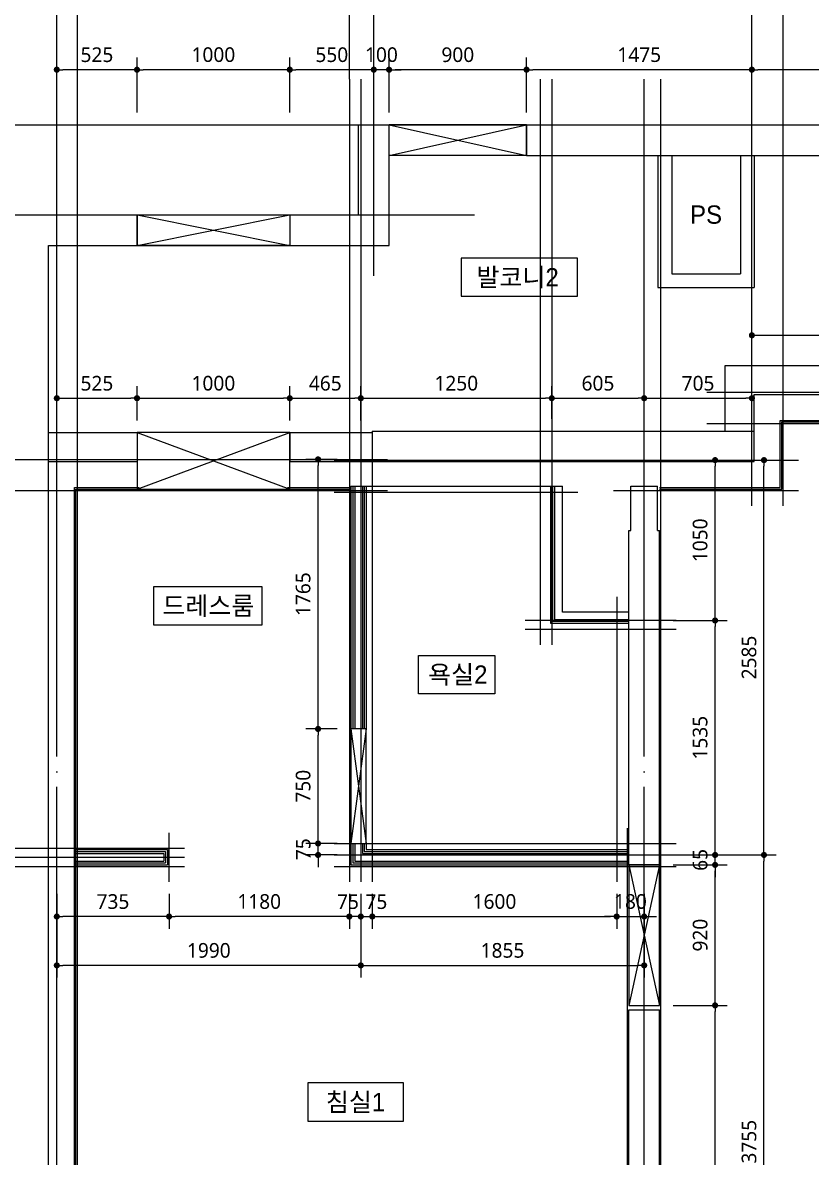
# Model space of a CAD drawing. Header units: millimetres. Extents: x 0 to 92204, y -190080 to 23760.
# Drawn here: x 7472 to 12634, y 9078 to 16506 of the extents above; entities that cross this region are included whole.
import ezdxf
from ezdxf.enums import TextEntityAlignment as Align

# ---------------------------------------------------------------- set-up
doc = ezdxf.new("R2010")
doc.units = ezdxf.units.MM
doc.header["$LTSCALE"] = 100
doc.linetypes.add('AUDIT_D_220706163347-0', pattern=[0])
doc.linetypes.add('CEN', pattern=[62, 60, -1, 0, -1])
doc.layers.get('defpoints').update_dxf_attribs({"color": 139})
for name, color, linetype in [('AA-XXXX-DIMS', 7, 'Continuous'), ('CEN_CON', 1, 'CEN'), ('CEN_WALL', 12, 'CEN'), ('CONC', 2, 'Continuous'), ('DIM', 7, 'AUDIT_D_220706163347-0'), ('ELE3_CON', 7, 'Continuous'), ('MC', 135, 'Continuous'), ('ROM', 7, 'AUDIT_D_220706163347-0'), ('WAL', 3, 'Continuous'), ('WAL_DRY', 7, 'Continuous'), ('실명', 3, 'AUDIT_D_220706163347-0'), ('실명박스', 7, 'AUDIT_D_220706163347-0'), ('창호-open', 4, 'Continuous')]:
    doc.layers.add(name, color=color, linetype=linetype)
doc.layers.add('AA-XXXX-MC', color=153, linetype='AUDIT_D_220706163347-0', plot=False)
doc.styles.add('HAUD01', font='Dotum.ttf')
doc.styles.add('맑은 고딕', font='malgun.ttf')
doc.dimstyles.new('NDIM40-in', dxfattribs={"dimscale": 40, "dimtxt": 2.4, "dimasz": 1, "dimexe": 2, "dimexo": 2, "dimgap": 1.2, "dimtad": 1, "dimdec": 0, "dimrnd": 0.25, "dimzin": 0, "dimdsep": 46, "dimtxsty": '맑은 고딕', "dimblk": 'DOT', "dimcen": 5, "dimclrd": 256, "dimclre": 256, "dimclrt": 3, "dimadec": 0, "dimazin": 0, "dimtfac": 1, "dimtdec": 0, "dimtix": 1, "dimtmove": 2, "dimatfit": 1, "dimldrblk": 'DIMDOT', "dimfxl": 0, "dimtolj": 1, "dimtzin": 0, "dimarcsym": 0})

# ---------------------------------------------------------------- blocks, each defined once
blk = doc.blocks.new('U-76A(기본)', base_point=(206307.1, 38575.4))
at = {"layer": 'CEN_CON'}
for p, q in [((216492.1, 38275.4), (216492.1, 48910.4)), ((218262.1, 47622.1), (218262.1, 48910.4)), ((220337.1, 38275.4), (220337.1, 48910.4)), ((220942.1, 48610.4), (211102.1, 48610.4)), ((220942.1, 48020.4), (217602.8, 48020.4)), ((218522.1, 46415.4), (215482.1, 46415.4))]:
    blk.add_line(p, q, dxfattribs=at)
at = {"layer": 'CEN_WALL'}
for p, q in [((215787.1, 46115.4), (215787.1, 48910.4)), ((217097.1, 48910.4), (217097.1, 45205.4)), ((218347.1, 48910.4), (218347.1, 43655.4)), ((216082.1, 46860.4), (211882.1, 46860.4)), ((220942.1, 46420.4), (218172.1, 46420.4)), ((216282.1, 45365.4), (217272.1, 45365.4)), ((218522.1, 43830.4), (216282.1, 43830.4)), ((220942.1, 43815.4), (219502.1, 43815.4))]:
    blk.add_line(p, q, dxfattribs=at)
at = {"layer": 'CONC'}
for p, q in [((217262.1, 48610.4), (214582.1, 48610.4)), ((217262.1, 48410.4), (217262.1, 48610.4)), ((218362.1, 48610.4), (218162.1, 48610.4)), ((218162.1, 47820.4), (218162.1, 48610.4)), ((218362.1, 48020.4), (218362.1, 48610.4)), ((217262.1, 48410.4), (214582.1, 48410.4)), ((218812.1, 48020.4), (218362.1, 48020.4)), ((218812.1, 48020.4), (218812.1, 47820.4)), ((220642.1, 48020.4), (219812.1, 48020.4)), ((219812.1, 48020.4), (219812.1, 47820.4)), ((218812.1, 47820.4), (218162.1, 47820.4)), ((220392.1, 47820.4), (219812.1, 47820.4)), ((220392.1, 40265.4), (220392.1, 47820.4)), ((218272.1, 46605.4), (215772.1, 46605.4)), ((215772.1, 46405.4), (215772.1, 46605.4)), ((218272.1, 46605.4), (218272.1, 46405.4)), ((218272.1, 46405.4), (215772.1, 46405.4)), ((216405.1, 45955.4), (216405.1, 46245.4)), ((216579.1, 46245.4), (216405.1, 46245.4)), ((216579.1, 45955.4), (216579.1, 46245.4)), ((216392.1, 43765.4), (216392.1, 45955.4)), ((216405.1, 45955.4), (216392.1, 45955.4)), ((216592.1, 45955.4), (216579.1, 45955.4)), ((216592.1, 43765.4), (216592.1, 45955.4)), ((216592.1, 43765.4), (216392.1, 43765.4)), ((216392.1, 40715.4), (216392.1, 42815.4)), ((216592.1, 42815.4), (216392.1, 42815.4)), ((216592.1, 40715.4), (216592.1, 42815.4))]:
    blk.add_line(p, q, dxfattribs=at)
at = {"layer": 'ELE3_CON'}
for p, q in [((217262.1, 48610.4), (218162.1, 48610.4)), ((217262.1, 48410.4), (218162.1, 48410.4)), ((219812.1, 48020.4), (218812.1, 48020.4)), ((219812.1, 47820.4), (218812.1, 47820.4))]:
    blk.add_line(p, q, dxfattribs=at)
at = {"layer": 'MC'}
for p, q in [((215582.1, 46115.4), (215582.1, 48910.4)), ((216382.1, 38275.4), (216382.1, 48910.4)), ((217172.1, 48910.4), (217172.1, 45205.4)), ((218422.1, 48910.4), (218422.1, 43655.4)), ((220202.1, 38275.4), (220202.1, 48910.4)), ((216082.1, 46655.4), (211882.1, 46655.4)), ((218272.1, 46456), (218272.1, 43655.4)), ((216692.1, 46215.4), (215482.1, 46215.4)), ((218522.1, 46205.4), (216927.1, 46205.4)), ((220942.1, 46215.4), (218172.1, 46215.4)), ((216672.1, 45520.4), (216672.1, 43655.4)), ((216282.1, 45305.4), (217272.1, 45305.4)), ((216602.1, 38275.4), (216602.1, 44005.4)), ((218522.1, 43905.4), (216282.1, 43905.4)), ((219602.1, 43655.4), (219602.1, 43975.4)), ((220942.1, 43875.4), (219502.1, 43875.4)), ((218522.1, 43755.4), (216282.1, 43755.4)), ((220942.1, 43755.4), (219502.1, 43755.4))]:
    blk.add_line(p, q, dxfattribs=at)
at = {"layer": 'WAL'}
for p, q in [((215772.1, 48410.4), (215772.1, 47545.4)), ((215862.1, 48410.4), (215862.1, 47635.4)), ((216312.1, 48410.4), (216312.1, 47635.4)), ((216402.1, 48410.4), (216402.1, 47545.4)), ((216312.1, 47635.4), (215862.1, 47635.4)), ((216402.1, 47545.4), (215772.1, 47545.4)), ((215962.1, 47035.4), (214582.1, 47035.4)), ((215962.1, 46605.4), (215962.1, 47035.4)), ((215772.1, 46845.4), (214582.1, 46845.4)), ((215772.1, 46605.4), (215772.1, 46845.4)), ((218812.1, 46595.4), (218272.1, 46595.4)), ((218812.1, 46595.4), (218812.1, 46405.4)), ((220392.1, 46595.4), (219812.1, 46595.4)), ((219812.1, 46595.4), (219812.1, 46405.4)), ((218812.1, 46405.4), (218272.1, 46405.4)), ((220392.1, 46405.4), (219812.1, 46405.4))]:
    blk.add_line(p, q, dxfattribs=at)
at = {"layer": 'WAL_DRY'}
for p, q in [((215602.1, 46675.4), (214567.1, 46675.4)), ((215592.1, 46665.4), (214567.1, 46665.4)), ((215592.1, 46225.4), (215592.1, 46665.4)), ((215602.1, 46235.4), (215602.1, 46675.4)), ((216392.1, 46225.4), (215592.1, 46225.4)), ((216392.1, 46235.4), (215602.1, 46235.4)), ((217027.1, 45420.4), (217027.1, 46245.4)), ((217102.1, 46245.4), (217027.1, 46245.4)), ((217077.1, 45370.4), (217077.1, 46245.4)), ((217089.6, 45357.9), (217089.6, 46245.4)), ((217102.1, 45345.4), (217102.1, 46245.4)), ((218412.1, 46245.4), (217102.1, 46245.4)), ((218312.1, 46245.4), (218312.1, 44655.4)), ((218324.6, 46245.4), (218324.6, 44655.4)), ((218337.1, 46245.4), (218337.1, 44655.4)), ((218387.1, 46245.4), (218387.1, 44655.4)), ((218399.6, 46245.4), (218399.6, 44655.4)), ((218412.1, 46245.4), (218412.1, 44655.4)), ((218827.1, 46235.4), (218412.1, 46235.4)), ((218827.1, 46225.4), (218412.1, 46225.4)), ((220222.1, 46235.4), (219797.1, 46235.4)), ((220212.1, 46225.4), (219797.1, 46225.4)), ((220212.1, 40445.4), (220212.1, 46225.4)), ((220222.1, 40435.4), (220222.1, 46235.4)), ((216592.1, 45420.4), (217027.1, 45420.4)), ((216592.1, 45370.4), (217077.1, 45370.4)), ((216592.1, 45357.9), (217089.6, 45357.9)), ((216592.1, 45345.4), (217102.1, 45345.4)), ((218312.1, 43905.4), (218312.1, 43865.4)), ((218324.6, 43905.4), (218324.6, 43852.9)), ((218337.1, 43905.4), (218337.1, 43840.4)), ((218387.1, 43905.4), (218387.1, 43790.4)), ((218399.6, 43905.4), (218399.6, 43777.9)), ((218412.1, 43905.4), (218412.1, 43765.4)), ((218312.1, 43865.4), (216592.1, 43865.4)), ((218324.6, 43852.9), (216592.1, 43852.9)), ((218337.1, 43840.4), (216592.1, 43840.4)), ((220212.1, 43865.4), (219612.1, 43865.4)), ((219612.1, 43865.4), (219612.1, 43765.4)), ((220212.1, 43852.9), (219624.6, 43852.9)), ((219624.6, 43852.9), (219624.6, 43777.9)), ((220212.1, 43840.4), (219637.1, 43840.4)), ((219637.1, 43840.4), (219637.1, 43790.4)), ((218387.1, 43790.4), (216592.1, 43790.4)), ((218399.6, 43777.9), (216592.1, 43777.9)), ((218412.1, 43765.4), (216592.1, 43765.4)), ((220212.1, 43765.4), (219612.1, 43765.4)), ((220212.1, 43777.9), (219624.6, 43777.9)), ((220212.1, 43790.4), (219637.1, 43790.4))]:
    blk.add_line(p, q, dxfattribs=at)
blk = doc.blocks.new('_Dot')
at = {"color": 0, "linetype": 'ByBlock', "lineweight": -2}
blk.add_line((-0.5, 0), (-1, 0), dxfattribs=at)
at = {"color": 0, "linetype": 'ByBlock', "const_width": 0.5}
blk.add_lwpolyline([(-0.25, 0, 1), (0.25, 0, 1)], format="xyb", close=True, dxfattribs=at)
blk = doc.blocks.new('*D34')
at = {"layer": 'defpoints', "color": 0, "transparency": 16777216}
for p in [(12245, 16198.2), (12245, 15837.1), (13450, 15837.1)]:
    blk.add_point(p, dxfattribs=at)
at = {"layer": 'DIM', "lineweight": -2, "transparency": 16777216}
for p, q in [((12245, 15917.1), (12245, 16278.2)), ((13450, 15917.1), (13450, 16278.2)), ((13410, 16198.2), (12285, 16198.2))]:
    blk.add_line(p, q, dxfattribs=at)
at = {"layer": 'DIM', "lineweight": -2, "transparency": 16777216, "xscale": 40, "yscale": 40, "zscale": 40, "rotation": 180}
blk.add_blockref('_Dot', (12245, 16198.2), dxfattribs=at)
at = {"layer": 'DIM', "lineweight": -2, "transparency": 16777216, "xscale": 40, "yscale": 40, "zscale": 40}
blk.add_blockref('_Dot', (13450, 16198.2), dxfattribs=at)
at = {"layer": 'DIM', "color": 3, "transparency": 16777216, "insert": (12847.5, 16296.1), "char_height": 96, "attachment_point": 5, "style": '맑은 고딕'}
blk.add_mtext('\\A1;1205', dxfattribs=at)
blk = doc.blocks.new('DIMDOT')
at = {"layer": 'AA-XXXX-DIMS'}
for p, q in [((-1.5, 0), (1.5, 0)), ((0, -1.5), (0, 1.5))]:
    blk.add_line(p, q, dxfattribs=at)
for radius in [0.5, 0.25]:
    blk.add_circle((0, 0), radius, dxfattribs=at)
blk = doc.blocks.new('*D35')
at = {"layer": 'defpoints', "color": 0, "transparency": 16777216}
for p in [(10770, 16198.2), (10770, 15837.1), (12245, 15837.1)]:
    blk.add_point(p, dxfattribs=at)
at = {"layer": 'DIM', "lineweight": -2, "transparency": 16777216}
for p, q in [((10770, 15917.1), (10770, 16278.2)), ((12245, 15917.1), (12245, 16278.2)), ((12205, 16198.2), (10810, 16198.2))]:
    blk.add_line(p, q, dxfattribs=at)
at = {"layer": 'DIM', "lineweight": -2, "transparency": 16777216, "xscale": 40, "yscale": 40, "zscale": 40, "rotation": 180}
blk.add_blockref('_Dot', (10770, 16198.2), dxfattribs=at)
at = {"layer": 'DIM', "lineweight": -2, "transparency": 16777216, "xscale": 40, "yscale": 40, "zscale": 40}
blk.add_blockref('_Dot', (12245, 16198.2), dxfattribs=at)
at = {"layer": 'DIM', "color": 3, "transparency": 16777216, "insert": (11507.5, 16296.1), "char_height": 96, "attachment_point": 5, "style": '맑은 고딕'}
blk.add_mtext('\\A1;1475', dxfattribs=at)
blk = doc.blocks.new('*D36')
at = {"layer": 'defpoints', "color": 0, "transparency": 16777216}
for p in [(9870, 16198.2), (9870, 15837.1), (10770, 15837.1)]:
    blk.add_point(p, dxfattribs=at)
at = {"layer": 'DIM', "lineweight": -2, "transparency": 16777216}
for p, q in [((9870, 15917.1), (9870, 16278.2)), ((10770, 15917.1), (10770, 16278.2)), ((10730, 16198.2), (9910, 16198.2))]:
    blk.add_line(p, q, dxfattribs=at)
at = {"layer": 'DIM', "lineweight": -2, "transparency": 16777216, "xscale": 40, "yscale": 40, "zscale": 40, "rotation": 180}
blk.add_blockref('_Dot', (9870, 16198.2), dxfattribs=at)
at = {"layer": 'DIM', "lineweight": -2, "transparency": 16777216, "xscale": 40, "yscale": 40, "zscale": 40}
blk.add_blockref('_Dot', (10770, 16198.2), dxfattribs=at)
at = {"layer": 'DIM', "color": 3, "transparency": 16777216, "insert": (10320, 16295.8), "char_height": 96, "attachment_point": 5, "style": '맑은 고딕'}
blk.add_mtext('\\A1;900', dxfattribs=at)
blk = doc.blocks.new('*D37')
at = {"layer": 'defpoints', "color": 0, "transparency": 16777216}
for p in [(9770, 16198.2), (9770, 15837.1), (9870, 15837.1)]:
    blk.add_point(p, dxfattribs=at)
at = {"layer": 'DIM', "lineweight": -2, "transparency": 16777216}
for p, q in [((9770, 15917.1), (9770, 16278.2)), ((9870, 15917.1), (9870, 16278.2)), ((9730, 16198.2), (9690, 16198.2)), ((9870, 16198.2), (9770, 16198.2)), ((9910, 16198.2), (9950, 16198.2))]:
    blk.add_line(p, q, dxfattribs=at)
at = {"layer": 'DIM', "lineweight": -2, "transparency": 16777216, "xscale": 40, "yscale": 40, "zscale": 40}
blk.add_blockref('_Dot', (9770, 16198.2), dxfattribs=at)
at = {"layer": 'DIM', "lineweight": -2, "transparency": 16777216, "xscale": 40, "yscale": 40, "zscale": 40, "rotation": 180}
blk.add_blockref('_Dot', (9870, 16198.2), dxfattribs=at)
at = {"layer": 'DIM', "color": 3, "transparency": 16777216, "insert": (9820, 16296.1), "char_height": 96, "attachment_point": 5, "style": '맑은 고딕'}
blk.add_mtext('\\A1;100', dxfattribs=at)
blk = doc.blocks.new('*D38')
at = {"layer": 'defpoints', "color": 0, "transparency": 16777216}
for p in [(9220, 16198.2), (9220, 15837.1), (9770, 15837.1)]:
    blk.add_point(p, dxfattribs=at)
at = {"layer": 'DIM', "lineweight": -2, "transparency": 16777216}
for p, q in [((9220, 15917.1), (9220, 16278.2)), ((9770, 15917.1), (9770, 16278.2)), ((9730, 16198.2), (9260, 16198.2))]:
    blk.add_line(p, q, dxfattribs=at)
at = {"layer": 'DIM', "lineweight": -2, "transparency": 16777216, "xscale": 40, "yscale": 40, "zscale": 40, "rotation": 180}
blk.add_blockref('_Dot', (9220, 16198.2), dxfattribs=at)
at = {"layer": 'DIM', "lineweight": -2, "transparency": 16777216, "xscale": 40, "yscale": 40, "zscale": 40}
blk.add_blockref('_Dot', (9770, 16198.2), dxfattribs=at)
at = {"layer": 'DIM', "color": 3, "transparency": 16777216, "insert": (9495, 16295.8), "char_height": 96, "attachment_point": 5, "style": '맑은 고딕'}
blk.add_mtext('\\A1;550', dxfattribs=at)
blk = doc.blocks.new('*D39')
at = {"layer": 'defpoints', "color": 0, "transparency": 16777216}
for p in [(8220, 16198.2), (8220, 15837.1), (9220, 15837.1)]:
    blk.add_point(p, dxfattribs=at)
at = {"layer": 'DIM', "lineweight": -2, "transparency": 16777216}
for p, q in [((8220, 15917.1), (8220, 16278.2)), ((9220, 15917.1), (9220, 16278.2)), ((9180, 16198.2), (8260, 16198.2))]:
    blk.add_line(p, q, dxfattribs=at)
at = {"layer": 'DIM', "lineweight": -2, "transparency": 16777216, "xscale": 40, "yscale": 40, "zscale": 40, "rotation": 180}
blk.add_blockref('_Dot', (8220, 16198.2), dxfattribs=at)
at = {"layer": 'DIM', "lineweight": -2, "transparency": 16777216, "xscale": 40, "yscale": 40, "zscale": 40}
blk.add_blockref('_Dot', (9220, 16198.2), dxfattribs=at)
at = {"layer": 'DIM', "color": 3, "transparency": 16777216, "insert": (8720, 16296.1), "char_height": 96, "attachment_point": 5, "style": '맑은 고딕'}
blk.add_mtext('\\A1;1000', dxfattribs=at)
blk = doc.blocks.new('*D40')
at = {"layer": 'defpoints', "color": 0, "transparency": 16777216}
for p in [(7695, 16198.2), (7695, 15837.1), (8220, 15837.1)]:
    blk.add_point(p, dxfattribs=at)
at = {"layer": 'DIM', "lineweight": -2, "transparency": 16777216}
for p, q in [((7695, 15917.1), (7695, 16278.2)), ((8220, 15917.1), (8220, 16278.2)), ((8180, 16198.2), (7735, 16198.2))]:
    blk.add_line(p, q, dxfattribs=at)
at = {"layer": 'DIM', "lineweight": -2, "transparency": 16777216, "xscale": 40, "yscale": 40, "zscale": 40, "rotation": 180}
blk.add_blockref('_Dot', (7695, 16198.2), dxfattribs=at)
at = {"layer": 'DIM', "lineweight": -2, "transparency": 16777216, "xscale": 40, "yscale": 40, "zscale": 40}
blk.add_blockref('_Dot', (8220, 16198.2), dxfattribs=at)
at = {"layer": 'DIM', "color": 3, "transparency": 16777216, "insert": (7957.5, 16295.8), "char_height": 96, "attachment_point": 5, "style": '맑은 고딕'}
blk.add_mtext('\\A1;525', dxfattribs=at)
blk = doc.blocks.new('*D43')
at = {"layer": 'defpoints', "color": 0, "transparency": 16777216}
for p in [(9685, 10882.1), (9760, 10882.1), (9760, 10654)]:
    blk.add_point(p, dxfattribs=at)
at = {"layer": 'DIM', "lineweight": -2, "transparency": 16777216}
for p, q in [((9685, 10802.1), (9685, 10574)), ((9760, 10802.1), (9760, 10574)), ((9645, 10654), (9605, 10654)), ((9685, 10654), (9760, 10654)), ((9800, 10654), (9840, 10654))]:
    blk.add_line(p, q, dxfattribs=at)
at = {"layer": 'DIM', "lineweight": -2, "transparency": 16777216, "xscale": 40, "yscale": 40, "zscale": 40}
blk.add_blockref('_Dot', (9685, 10654), dxfattribs=at)
at = {"layer": 'DIM', "lineweight": -2, "transparency": 16777216, "xscale": 40, "yscale": 40, "zscale": 40, "rotation": 180}
blk.add_blockref('_Dot', (9760, 10654), dxfattribs=at)
at = {"layer": 'DIM', "color": 3, "transparency": 16777216, "insert": (9786.9, 10750.8), "char_height": 96, "attachment_point": 5, "style": '맑은 고딕'}
blk.add_mtext('\\A1;75', dxfattribs=at)
blk = doc.blocks.new('*D44')
at = {"layer": 'defpoints', "color": 0, "transparency": 16777216}
for p in [(9760, 10882.1), (11360, 10882.1), (11360, 10654)]:
    blk.add_point(p, dxfattribs=at)
at = {"layer": 'DIM', "lineweight": -2, "transparency": 16777216}
for p, q in [((9760, 10802.1), (9760, 10574)), ((11360, 10802.1), (11360, 10574)), ((9800, 10654), (11320, 10654))]:
    blk.add_line(p, q, dxfattribs=at)
at = {"layer": 'DIM', "lineweight": -2, "transparency": 16777216, "xscale": 40, "yscale": 40, "zscale": 40, "rotation": 180}
blk.add_blockref('_Dot', (9760, 10654), dxfattribs=at)
at = {"layer": 'DIM', "lineweight": -2, "transparency": 16777216, "xscale": 40, "yscale": 40, "zscale": 40}
blk.add_blockref('_Dot', (11360, 10654), dxfattribs=at)
at = {"layer": 'DIM', "color": 3, "transparency": 16777216, "insert": (10560, 10751.8), "char_height": 96, "attachment_point": 5, "style": '맑은 고딕'}
blk.add_mtext('\\A1;1600', dxfattribs=at)
blk = doc.blocks.new('*D45')
at = {"layer": 'defpoints', "color": 0, "transparency": 16777216}
for p in [(11360, 10882.1), (11540, 10882.1), (11540, 10654)]:
    blk.add_point(p, dxfattribs=at)
at = {"layer": 'DIM', "lineweight": -2, "transparency": 16777216}
for p, q in [((11360, 10802.1), (11360, 10574)), ((11540, 10802.1), (11540, 10574)), ((11320, 10654), (11280, 10654)), ((11360, 10654), (11540, 10654)), ((11580, 10654), (11620, 10654))]:
    blk.add_line(p, q, dxfattribs=at)
at = {"layer": 'DIM', "lineweight": -2, "transparency": 16777216, "xscale": 40, "yscale": 40, "zscale": 40}
blk.add_blockref('_Dot', (11360, 10654), dxfattribs=at)
at = {"layer": 'DIM', "lineweight": -2, "transparency": 16777216, "xscale": 40, "yscale": 40, "zscale": 40, "rotation": 180}
blk.add_blockref('_Dot', (11540, 10654), dxfattribs=at)
at = {"layer": 'DIM', "color": 3, "transparency": 16777216, "insert": (11450, 10751.8), "char_height": 96, "attachment_point": 5, "style": '맑은 고딕'}
blk.add_mtext('\\A1;180', dxfattribs=at)
blk = doc.blocks.new('*D46')
at = {"layer": 'defpoints', "color": 0, "transparency": 16777216}
for p in [(9685, 10882.1), (11540, 10882.1), (11540, 10334)]:
    blk.add_point(p, dxfattribs=at)
at = {"layer": 'DIM', "lineweight": -2, "transparency": 16777216}
for p, q in [((9685, 10802.1), (9685, 10254)), ((11540, 10802.1), (11540, 10254)), ((9725, 10334), (11500, 10334))]:
    blk.add_line(p, q, dxfattribs=at)
at = {"layer": 'DIM', "lineweight": -2, "transparency": 16777216, "xscale": 40, "yscale": 40, "zscale": 40, "rotation": 180}
blk.add_blockref('_Dot', (9685, 10334), dxfattribs=at)
at = {"layer": 'DIM', "lineweight": -2, "transparency": 16777216, "xscale": 40, "yscale": 40, "zscale": 40}
blk.add_blockref('_Dot', (11540, 10334), dxfattribs=at)
at = {"layer": 'DIM', "color": 3, "transparency": 16777216, "insert": (10612.5, 10431.8), "char_height": 96, "attachment_point": 5, "style": '맑은 고딕'}
blk.add_mtext('\\A1;1855', dxfattribs=at)
blk = doc.blocks.new('*D47')
at = {"layer": 'defpoints', "color": 0, "transparency": 16777216}
for p in [(9610, 10882.1), (9685, 10882.1), (9610, 10654)]:
    blk.add_point(p, dxfattribs=at)
at = {"layer": 'DIM', "lineweight": -2, "transparency": 16777216}
for p, q in [((9610, 10802.1), (9610, 10574)), ((9685, 10802.1), (9685, 10574)), ((9570, 10654), (9530, 10654)), ((9685, 10654), (9610, 10654)), ((9725, 10654), (9765, 10654))]:
    blk.add_line(p, q, dxfattribs=at)
at = {"layer": 'DIM', "lineweight": -2, "transparency": 16777216, "xscale": 40, "yscale": 40, "zscale": 40}
blk.add_blockref('_Dot', (9610, 10654), dxfattribs=at)
at = {"layer": 'DIM', "lineweight": -2, "transparency": 16777216, "xscale": 40, "yscale": 40, "zscale": 40, "rotation": 180}
blk.add_blockref('_Dot', (9685, 10654), dxfattribs=at)
at = {"layer": 'DIM', "color": 3, "transparency": 16777216, "insert": (9600.9, 10750.8), "char_height": 96, "attachment_point": 5, "style": '맑은 고딕'}
blk.add_mtext('\\A1;75', dxfattribs=at)
blk = doc.blocks.new('*D48')
at = {"layer": 'defpoints', "color": 0, "transparency": 16777216}
for p in [(8430, 10882.1), (9610, 10882.1), (8430, 10654)]:
    blk.add_point(p, dxfattribs=at)
at = {"layer": 'DIM', "lineweight": -2, "transparency": 16777216}
for p, q in [((8430, 10802.1), (8430, 10574)), ((9610, 10802.1), (9610, 10574)), ((9570, 10654), (8470, 10654))]:
    blk.add_line(p, q, dxfattribs=at)
at = {"layer": 'DIM', "lineweight": -2, "transparency": 16777216, "xscale": 40, "yscale": 40, "zscale": 40, "rotation": 180}
blk.add_blockref('_Dot', (8430, 10654), dxfattribs=at)
at = {"layer": 'DIM', "lineweight": -2, "transparency": 16777216, "xscale": 40, "yscale": 40, "zscale": 40}
blk.add_blockref('_Dot', (9610, 10654), dxfattribs=at)
at = {"layer": 'DIM', "color": 3, "transparency": 16777216, "insert": (9020, 10751.8), "char_height": 96, "attachment_point": 5, "style": '맑은 고딕'}
blk.add_mtext('\\A1;1180', dxfattribs=at)
blk = doc.blocks.new('*D49')
at = {"layer": 'defpoints', "color": 0, "transparency": 16777216}
for p in [(7695, 10882.1), (8430, 10882.1), (7695, 10654)]:
    blk.add_point(p, dxfattribs=at)
at = {"layer": 'DIM', "lineweight": -2, "transparency": 16777216}
for p, q in [((7695, 10802.1), (7695, 10574)), ((8430, 10802.1), (8430, 10574)), ((8390, 10654), (7735, 10654))]:
    blk.add_line(p, q, dxfattribs=at)
at = {"layer": 'DIM', "lineweight": -2, "transparency": 16777216, "xscale": 40, "yscale": 40, "zscale": 40, "rotation": 180}
blk.add_blockref('_Dot', (7695, 10654), dxfattribs=at)
at = {"layer": 'DIM', "lineweight": -2, "transparency": 16777216, "xscale": 40, "yscale": 40, "zscale": 40}
blk.add_blockref('_Dot', (8430, 10654), dxfattribs=at)
at = {"layer": 'DIM', "color": 3, "transparency": 16777216, "insert": (8062.5, 10751.6), "char_height": 96, "attachment_point": 5, "style": '맑은 고딕'}
blk.add_mtext('\\A1;735', dxfattribs=at)
blk = doc.blocks.new('*D50')
at = {"layer": 'defpoints', "color": 0, "transparency": 16777216}
for p in [(7695, 10882.1), (9685, 10882.1), (7695, 10334)]:
    blk.add_point(p, dxfattribs=at)
at = {"layer": 'DIM', "lineweight": -2, "transparency": 16777216}
for p, q in [((7695, 10802.1), (7695, 10254)), ((9685, 10802.1), (9685, 10254)), ((9645, 10334), (7735, 10334))]:
    blk.add_line(p, q, dxfattribs=at)
at = {"layer": 'DIM', "lineweight": -2, "transparency": 16777216, "xscale": 40, "yscale": 40, "zscale": 40, "rotation": 180}
blk.add_blockref('_Dot', (7695, 10334), dxfattribs=at)
at = {"layer": 'DIM', "lineweight": -2, "transparency": 16777216, "xscale": 40, "yscale": 40, "zscale": 40}
blk.add_blockref('_Dot', (9685, 10334), dxfattribs=at)
at = {"layer": 'DIM', "color": 3, "transparency": 16777216, "insert": (8690, 10431.8), "char_height": 96, "attachment_point": 5, "style": '맑은 고딕'}
blk.add_mtext('\\A1;1990', dxfattribs=at)
blk = doc.blocks.new('*D51')
at = {"layer": 'defpoints', "color": 0, "transparency": 16777216}
for p in [(8220, 14047.3), (7695, 13822.1), (8220, 13822.1)]:
    blk.add_point(p, dxfattribs=at)
at = {"layer": 'DIM', "lineweight": -2, "transparency": 16777216}
for p, q in [((7695, 13902.1), (7695, 14127.3)), ((8220, 13902.1), (8220, 14127.3)), ((7735, 14047.3), (8180, 14047.3))]:
    blk.add_line(p, q, dxfattribs=at)
at = {"layer": 'DIM', "lineweight": -2, "transparency": 16777216, "xscale": 40, "yscale": 40, "zscale": 40, "rotation": 180}
blk.add_blockref('_Dot', (7695, 14047.3), dxfattribs=at)
at = {"layer": 'DIM', "lineweight": -2, "transparency": 16777216, "xscale": 40, "yscale": 40, "zscale": 40}
blk.add_blockref('_Dot', (8220, 14047.3), dxfattribs=at)
at = {"layer": 'DIM', "color": 3, "transparency": 16777216, "insert": (7957.5, 14144.9), "char_height": 96, "attachment_point": 5, "style": '맑은 고딕'}
blk.add_mtext('\\A1;525', dxfattribs=at)
blk = doc.blocks.new('*D52')
at = {"layer": 'defpoints', "color": 0, "transparency": 16777216}
for p in [(9220, 14047.3), (8220, 13822.1), (9220, 13822.1)]:
    blk.add_point(p, dxfattribs=at)
at = {"layer": 'DIM', "lineweight": -2, "transparency": 16777216}
for p, q in [((8220, 13902.1), (8220, 14127.3)), ((9220, 13902.1), (9220, 14127.3)), ((8260, 14047.3), (9180, 14047.3))]:
    blk.add_line(p, q, dxfattribs=at)
at = {"layer": 'DIM', "lineweight": -2, "transparency": 16777216, "xscale": 40, "yscale": 40, "zscale": 40, "rotation": 180}
blk.add_blockref('_Dot', (8220, 14047.3), dxfattribs=at)
at = {"layer": 'DIM', "lineweight": -2, "transparency": 16777216, "xscale": 40, "yscale": 40, "zscale": 40}
blk.add_blockref('_Dot', (9220, 14047.3), dxfattribs=at)
at = {"layer": 'DIM', "color": 3, "transparency": 16777216, "insert": (8720, 14145.1), "char_height": 96, "attachment_point": 5, "style": '맑은 고딕'}
blk.add_mtext('\\A1;1000', dxfattribs=at)
blk = doc.blocks.new('*D53')
at = {"layer": 'defpoints', "color": 0, "transparency": 16777216}
for p in [(9685, 14047.3), (9220, 13822.1), (9685, 13822.1)]:
    blk.add_point(p, dxfattribs=at)
at = {"layer": 'DIM', "lineweight": -2, "transparency": 16777216}
for p, q in [((9220, 13902.1), (9220, 14127.3)), ((9685, 13902.1), (9685, 14127.3)), ((9260, 14047.3), (9645, 14047.3))]:
    blk.add_line(p, q, dxfattribs=at)
at = {"layer": 'DIM', "lineweight": -2, "transparency": 16777216, "xscale": 40, "yscale": 40, "zscale": 40, "rotation": 180}
blk.add_blockref('_Dot', (9220, 14047.3), dxfattribs=at)
at = {"layer": 'DIM', "lineweight": -2, "transparency": 16777216, "xscale": 40, "yscale": 40, "zscale": 40}
blk.add_blockref('_Dot', (9685, 14047.3), dxfattribs=at)
at = {"layer": 'DIM', "color": 3, "transparency": 16777216, "insert": (9452.5, 14144.9), "char_height": 96, "attachment_point": 5, "style": '맑은 고딕'}
blk.add_mtext('\\A1;465', dxfattribs=at)
blk = doc.blocks.new('*D54')
at = {"layer": 'defpoints', "color": 0, "transparency": 16777216}
for p in [(10935, 14047.3), (9685, 13822.1), (10935, 13832.1)]:
    blk.add_point(p, dxfattribs=at)
at = {"layer": 'DIM', "lineweight": -2, "transparency": 16777216}
for p, q in [((9685, 13902.1), (9685, 14127.3)), ((10935, 13912.1), (10935, 14127.3)), ((9725, 14047.3), (10895, 14047.3))]:
    blk.add_line(p, q, dxfattribs=at)
at = {"layer": 'DIM', "lineweight": -2, "transparency": 16777216, "xscale": 40, "yscale": 40, "zscale": 40, "rotation": 180}
blk.add_blockref('_Dot', (9685, 14047.3), dxfattribs=at)
at = {"layer": 'DIM', "lineweight": -2, "transparency": 16777216, "xscale": 40, "yscale": 40, "zscale": 40}
blk.add_blockref('_Dot', (10935, 14047.3), dxfattribs=at)
at = {"layer": 'DIM', "color": 3, "transparency": 16777216, "insert": (10310, 14145.1), "char_height": 96, "attachment_point": 5, "style": '맑은 고딕'}
blk.add_mtext('\\A1;1250', dxfattribs=at)
blk = doc.blocks.new('*D55')
at = {"layer": 'defpoints', "color": 0, "transparency": 16777216}
for p in [(11540, 14047.3), (10935, 13832.1), (11540, 13832.1)]:
    blk.add_point(p, dxfattribs=at)
at = {"layer": 'DIM', "lineweight": -2, "transparency": 16777216}
for p, q in [((10935, 13912.1), (10935, 14127.3)), ((11540, 13912.1), (11540, 14127.3)), ((10975, 14047.3), (11500, 14047.3))]:
    blk.add_line(p, q, dxfattribs=at)
at = {"layer": 'DIM', "lineweight": -2, "transparency": 16777216, "xscale": 40, "yscale": 40, "zscale": 40, "rotation": 180}
blk.add_blockref('_Dot', (10935, 14047.3), dxfattribs=at)
at = {"layer": 'DIM', "lineweight": -2, "transparency": 16777216, "xscale": 40, "yscale": 40, "zscale": 40}
blk.add_blockref('_Dot', (11540, 14047.3), dxfattribs=at)
at = {"layer": 'DIM', "color": 3, "transparency": 16777216, "insert": (11237.5, 14144.9), "char_height": 96, "attachment_point": 5, "style": '맑은 고딕'}
blk.add_mtext('\\A1;605', dxfattribs=at)
blk = doc.blocks.new('*D56')
at = {"layer": 'defpoints', "color": 0, "transparency": 16777216}
for p in [(12245, 14047.3), (11540, 13832.1), (12245, 13832.1)]:
    blk.add_point(p, dxfattribs=at)
at = {"layer": 'DIM', "lineweight": -2, "transparency": 16777216}
for p, q in [((11540, 13912.1), (11540, 14127.3)), ((12245, 13912.1), (12245, 14127.3)), ((11580, 14047.3), (12205, 14047.3))]:
    blk.add_line(p, q, dxfattribs=at)
at = {"layer": 'DIM', "lineweight": -2, "transparency": 16777216, "xscale": 40, "yscale": 40, "zscale": 40, "rotation": 180}
blk.add_blockref('_Dot', (11540, 14047.3), dxfattribs=at)
at = {"layer": 'DIM', "lineweight": -2, "transparency": 16777216, "xscale": 40, "yscale": 40, "zscale": 40}
blk.add_blockref('_Dot', (12245, 14047.3), dxfattribs=at)
at = {"layer": 'DIM', "color": 3, "transparency": 16777216, "insert": (11892.5, 14144.9), "char_height": 96, "attachment_point": 5, "style": '맑은 고딕'}
blk.add_mtext('\\A1;705', dxfattribs=at)
blk = doc.blocks.new('*D57')
at = {"layer": 'defpoints', "color": 0, "transparency": 16777216}
for p in [(9405.3, 11132.1), (9610, 11132.1), (9610, 11057.1)]:
    blk.add_point(p, dxfattribs=at)
at = {"layer": 'DIM', "lineweight": -2, "transparency": 16777216}
for p, q in [((9405.3, 11172.1), (9405.3, 11212.1)), ((9530, 11132.1), (9325.3, 11132.1)), ((9405.3, 11057.1), (9405.3, 11132.1)), ((9530, 11057.1), (9325.3, 11057.1)), ((9405.3, 11017.1), (9405.3, 10977.1))]:
    blk.add_line(p, q, dxfattribs=at)
at = {"layer": 'DIM', "lineweight": -2, "transparency": 16777216, "xscale": 40, "yscale": 40, "zscale": 40}
for p, rotation in [((9405.3, 11132.1), 270), ((9405.3, 11057.1), 90)]:
    blk.add_blockref('_Dot', p, dxfattribs=dict(at, rotation=rotation))
at = {"layer": 'DIM', "color": 3, "transparency": 16777216, "insert": (9308.5, 11094.6), "char_height": 96, "attachment_point": 5, "rotation": 90, "style": '맑은 고딕'}
blk.add_mtext('\\A1;75', dxfattribs=at)
blk = doc.blocks.new('*D58')
at = {"layer": 'defpoints', "color": 0, "transparency": 16777216}
for p in [(9405.3, 11882.1), (9610, 11882.1), (9610, 11132.1)]:
    blk.add_point(p, dxfattribs=at)
at = {"layer": 'DIM', "lineweight": -2, "transparency": 16777216}
for p, q in [((9530, 11882.1), (9325.3, 11882.1)), ((9405.3, 11172.1), (9405.3, 11842.1)), ((9530, 11132.1), (9325.3, 11132.1))]:
    blk.add_line(p, q, dxfattribs=at)
at = {"layer": 'DIM', "lineweight": -2, "transparency": 16777216, "xscale": 40, "yscale": 40, "zscale": 40}
for p, rotation in [((9405.3, 11882.1), 90), ((9405.3, 11132.1), 270)]:
    blk.add_blockref('_Dot', p, dxfattribs=dict(at, rotation=rotation))
at = {"layer": 'DIM', "color": 3, "transparency": 16777216, "insert": (9307.8, 11507.1), "char_height": 96, "attachment_point": 5, "rotation": 90, "style": '맑은 고딕'}
blk.add_mtext('\\A1;750', dxfattribs=at)
blk = doc.blocks.new('*D59')
at = {"layer": 'defpoints', "color": 0, "transparency": 16777216}
for p in [(9405.3, 13647.1), (9610, 13647.1), (9610, 11882.1)]:
    blk.add_point(p, dxfattribs=at)
at = {"layer": 'DIM', "lineweight": -2, "transparency": 16777216}
for p, q in [((9530, 13647.1), (9325.3, 13647.1)), ((9405.3, 11922.1), (9405.3, 13607.1)), ((9530, 11882.1), (9325.3, 11882.1))]:
    blk.add_line(p, q, dxfattribs=at)
at = {"layer": 'DIM', "lineweight": -2, "transparency": 16777216, "xscale": 40, "yscale": 40, "zscale": 40}
for p, rotation in [((9405.3, 13647.1), 90), ((9405.3, 11882.1), 270)]:
    blk.add_blockref('_Dot', p, dxfattribs=dict(at, rotation=rotation))
at = {"layer": 'DIM', "color": 3, "transparency": 16777216, "insert": (9307.5, 12764.6), "char_height": 96, "attachment_point": 5, "rotation": 90, "style": '맑은 고딕'}
blk.add_mtext('\\A1;1765', dxfattribs=at)
blk = doc.blocks.new('*D60')
at = {"layer": 'defpoints', "color": 0, "transparency": 16777216}
for p in [(11650, 10072.1), (12004.2, 10072.1), (11650, 7302.1)]:
    blk.add_point(p, dxfattribs=at)
at = {"layer": 'DIM', "lineweight": -2, "transparency": 16777216}
for p, q in [((11730, 10072.1), (12084.2, 10072.1)), ((12004.2, 7342.1), (12004.2, 10032.1)), ((11730, 7302.1), (12084.2, 7302.1))]:
    blk.add_line(p, q, dxfattribs=at)
at = {"layer": 'DIM', "lineweight": -2, "transparency": 16777216, "xscale": 40, "yscale": 40, "zscale": 40}
for p, rotation in [((12004.2, 10072.1), 90), ((12004.2, 7302.1), 270)]:
    blk.add_blockref('_Dot', p, dxfattribs=dict(at, rotation=rotation))
at = {"layer": 'DIM', "color": 3, "transparency": 16777216, "insert": (11906.6, 8687.1), "char_height": 96, "attachment_point": 5, "rotation": 90, "style": '맑은 고딕'}
blk.add_mtext('\\A1;2770', dxfattribs=at)
blk = doc.blocks.new('*D61')
at = {"layer": 'defpoints', "color": 0, "transparency": 16777216}
for p in [(11650, 10992.1), (12004.2, 10992.1), (11650, 10072.1)]:
    blk.add_point(p, dxfattribs=at)
at = {"layer": 'DIM', "lineweight": -2, "transparency": 16777216}
for p, q in [((11730, 10992.1), (12084.2, 10992.1)), ((12004.2, 10112.1), (12004.2, 10952.1)), ((11730, 10072.1), (12084.2, 10072.1))]:
    blk.add_line(p, q, dxfattribs=at)
at = {"layer": 'DIM', "lineweight": -2, "transparency": 16777216, "xscale": 40, "yscale": 40, "zscale": 40}
for p, rotation in [((12004.2, 10992.1), 90), ((12004.2, 10072.1), 270)]:
    blk.add_blockref('_Dot', p, dxfattribs=dict(at, rotation=rotation))
at = {"layer": 'DIM', "color": 3, "transparency": 16777216, "insert": (11906.6, 10532.1), "char_height": 96, "attachment_point": 5, "rotation": 90, "style": '맑은 고딕'}
blk.add_mtext('\\A1;920', dxfattribs=at)
blk = doc.blocks.new('*D62')
at = {"layer": 'defpoints', "color": 0, "transparency": 16777216}
for p in [(11650, 11057.1), (12004.2, 11057.1), (11650, 10992.1)]:
    blk.add_point(p, dxfattribs=at)
at = {"layer": 'DIM', "lineweight": -2, "transparency": 16777216}
for p, q in [((12004.2, 11097.1), (12004.2, 11137.1)), ((11730, 11057.1), (12084.2, 11057.1)), ((12004.2, 10992.1), (12004.2, 11057.1)), ((11730, 10992.1), (12084.2, 10992.1)), ((12004.2, 10952.1), (12004.2, 10912.1))]:
    blk.add_line(p, q, dxfattribs=at)
at = {"layer": 'DIM', "lineweight": -2, "transparency": 16777216, "xscale": 40, "yscale": 40, "zscale": 40}
for p, rotation in [((12004.2, 11057.1), 270), ((12004.2, 10992.1), 90)]:
    blk.add_blockref('_Dot', p, dxfattribs=dict(at, rotation=rotation))
at = {"layer": 'DIM', "color": 3, "transparency": 16777216, "insert": (11906.6, 11024.6), "char_height": 96, "attachment_point": 5, "rotation": 90, "style": '맑은 고딕'}
blk.add_mtext('\\A1;65', dxfattribs=at)
blk = doc.blocks.new('*D63')
at = {"layer": 'defpoints', "color": 0, "transparency": 16777216}
for p in [(11650, 13642.1), (12004.2, 13642.1), (11650, 12592.1)]:
    blk.add_point(p, dxfattribs=at)
at = {"layer": 'DIM', "lineweight": -2, "transparency": 16777216}
for p, q in [((11730, 13642.1), (12084.2, 13642.1)), ((12004.2, 12632.1), (12004.2, 13602.1)), ((11730, 12592.1), (12084.2, 12592.1))]:
    blk.add_line(p, q, dxfattribs=at)
at = {"layer": 'DIM', "lineweight": -2, "transparency": 16777216, "xscale": 40, "yscale": 40, "zscale": 40}
for p, rotation in [((12004.2, 13642.1), 90), ((12004.2, 12592.1), 270)]:
    blk.add_blockref('_Dot', p, dxfattribs=dict(at, rotation=rotation))
at = {"layer": 'DIM', "color": 3, "transparency": 16777216, "insert": (11906.3, 13117.1), "char_height": 96, "attachment_point": 5, "rotation": 90, "style": '맑은 고딕'}
blk.add_mtext('\\A1;1050', dxfattribs=at)
blk = doc.blocks.new('*D64')
at = {"layer": 'defpoints', "color": 0, "transparency": 16777216}
for p in [(11650, 13642.1), (12324.2, 13642.1), (11650, 11057.1)]:
    blk.add_point(p, dxfattribs=at)
at = {"layer": 'DIM', "lineweight": -2, "transparency": 16777216}
for p, q in [((11730, 13642.1), (12404.2, 13642.1)), ((12324.2, 11097.1), (12324.2, 13602.1)), ((11730, 11057.1), (12404.2, 11057.1))]:
    blk.add_line(p, q, dxfattribs=at)
at = {"layer": 'DIM', "lineweight": -2, "transparency": 16777216, "xscale": 40, "yscale": 40, "zscale": 40}
for p, rotation in [((12324.2, 13642.1), 90), ((12324.2, 11057.1), 270)]:
    blk.add_blockref('_Dot', p, dxfattribs=dict(at, rotation=rotation))
at = {"layer": 'DIM', "color": 3, "transparency": 16777216, "insert": (12226.6, 12349.6), "char_height": 96, "attachment_point": 5, "rotation": 90, "style": '맑은 고딕'}
blk.add_mtext('\\A1;2585', dxfattribs=at)
blk = doc.blocks.new('*D65')
at = {"layer": 'defpoints', "color": 0, "transparency": 16777216}
for p in [(11650, 12592.1), (12004.2, 12592.1), (11650, 11057.1)]:
    blk.add_point(p, dxfattribs=at)
at = {"layer": 'DIM', "lineweight": -2, "transparency": 16777216}
for p, q in [((11730, 12592.1), (12084.2, 12592.1)), ((12004.2, 11097.1), (12004.2, 12552.1)), ((11730, 11057.1), (12084.2, 11057.1))]:
    blk.add_line(p, q, dxfattribs=at)
at = {"layer": 'DIM', "lineweight": -2, "transparency": 16777216, "xscale": 40, "yscale": 40, "zscale": 40}
for p, rotation in [((12004.2, 12592.1), 90), ((12004.2, 11057.1), 270)]:
    blk.add_blockref('_Dot', p, dxfattribs=dict(at, rotation=rotation))
at = {"layer": 'DIM', "color": 3, "transparency": 16777216, "insert": (11906.3, 11824.6), "char_height": 96, "attachment_point": 5, "rotation": 90, "style": '맑은 고딕'}
blk.add_mtext('\\A1;1535', dxfattribs=at)
blk = doc.blocks.new('*D66')
at = {"layer": 'defpoints', "color": 0, "transparency": 16777216}
for p in [(11650, 11057.1), (12324.2, 11057.1), (11650, 7302.1)]:
    blk.add_point(p, dxfattribs=at)
at = {"layer": 'DIM', "lineweight": -2, "transparency": 16777216}
for p, q in [((11730, 11057.1), (12404.2, 11057.1)), ((12324.2, 7342.1), (12324.2, 11017.1)), ((11730, 7302.1), (12404.2, 7302.1))]:
    blk.add_line(p, q, dxfattribs=at)
at = {"layer": 'DIM', "lineweight": -2, "transparency": 16777216, "xscale": 40, "yscale": 40, "zscale": 40}
for p, rotation in [((12324.2, 11057.1), 90), ((12324.2, 7302.1), 270)]:
    blk.add_blockref('_Dot', p, dxfattribs=dict(at, rotation=rotation))
at = {"layer": 'DIM', "color": 3, "transparency": 16777216, "insert": (12226.6, 9179.6), "char_height": 96, "attachment_point": 5, "rotation": 90, "style": '맑은 고딕'}
blk.add_mtext('\\A1;3755', dxfattribs=at)
blk = doc.blocks.new('*D113')
at = {"layer": 'defpoints', "color": 0, "transparency": 16777216}
for p in [(13450, 14459.3), (12245, 14262.1), (13450, 14262.1)]:
    blk.add_point(p, dxfattribs=at)
at = {"layer": 'DIM', "lineweight": -2, "transparency": 16777216}
for p, q in [((12245, 14342.1), (12245, 14539.3)), ((13450, 14342.1), (13450, 14539.3)), ((12285, 14459.3), (13410, 14459.3))]:
    blk.add_line(p, q, dxfattribs=at)
at = {"layer": 'DIM', "lineweight": -2, "transparency": 16777216, "xscale": 40, "yscale": 40, "zscale": 40, "rotation": 180}
blk.add_blockref('_Dot', (12245, 14459.3), dxfattribs=at)
at = {"layer": 'DIM', "lineweight": -2, "transparency": 16777216, "xscale": 40, "yscale": 40, "zscale": 40}
blk.add_blockref('_Dot', (13450, 14459.3), dxfattribs=at)
at = {"layer": 'DIM', "color": 3, "transparency": 16777216, "insert": (12847.5, 14557.2), "char_height": 96, "attachment_point": 5, "style": '맑은 고딕'}
blk.add_mtext('\\A1;1205', dxfattribs=at)

msp = doc.modelspace()

# ---------------------------------------------------------------- linework, layer by layer
at = {"layer": 'AA-XXXX-MC'}
for p, q in [((7830, 16137.1), (7830, 18877.1)), ((9610, 16137.1), (9610, 18877.1)), ((12450, 16137.1), (12450, 18877.1))]:
    msp.add_line(p, q, dxfattribs=at)
at = {"layer": 'CEN_CON'}
for p, q in [((7695, 16137.1), (7695, 18877.1)), ((9770, 16137.1), (9770, 18877.1)), ((12245, 16137.1), (12245, 18877.1))]:
    msp.add_line(p, q, dxfattribs=at)
at = {"layer": '실명박스'}
for points in [[(10342.1, 14964.5), (10342.1, 14714.5), (11104.1, 14714.5), (11104.1, 14964.5)], [(8328.6, 12813), (8328.6, 12563), (9039.8, 12563), (9039.8, 12813)], [(10563.3, 12362.8), (10563.3, 12112.8), (10063.3, 12112.8), (10063.3, 12362.8)], [(9338.9, 9565.2), (9338.9, 9315.2), (9964.2, 9315.2), (9964.2, 9565.2)]]:
    msp.add_lwpolyline(points, close=True, dxfattribs=at)
at = {"layer": '창호-open'}
for p, q in [((9870, 15637.1), (10770, 15837.1)), ((9870, 15837.1), (10770, 15637.1)), ((8220, 15047.1), (9220, 15247.1)), ((8220, 15247.1), (9220, 15047.1)), ((8220, 13452.1), (9220, 13822.1)), ((8220, 13822.1), (9220, 13452.1)), ((9720, 11882.1), (9620, 11132.1)), ((9620, 11882.1), (9720, 11132.1)), ((11640, 10992.1), (11440, 10072.1)), ((11440, 10992.1), (11640, 10072.1))]:
    msp.add_line(p, q, dxfattribs=at)
for points in [[(9870, 15837.1), (10770, 15837.1), (10770, 15637.1), (9870, 15637.1)], [(8220, 15247.1), (9220, 15247.1), (9220, 15047.1), (8220, 15047.1)], [(8220, 13452.1), (9220, 13452.1), (9220, 13822.1), (8220, 13822.1)], [(9720, 11882.1), (9620, 11882.1), (9620, 11132.1), (9720, 11132.1)], [(11440, 10072.1), (11640, 10072.1), (11640, 10992.1), (11440, 10992.1)]]:
    msp.add_lwpolyline(points, close=True, dxfattribs=at)

# ---------------------------------------------------------------- block references
at = {"xscale": -1}
msp.add_blockref('U-76A(기본)', (21725, 5802.1), dxfattribs=at)

# ---------------------------------------------------------------- texts
at = {"layer": 'ROM', "color": 3, "style": 'HAUD01'}
msp.add_text('PS', height=120, dxfattribs=at).set_placement((11945, 15249.6), align=Align.MIDDLE)
at = {"layer": '실명', "style": 'HAUD01'}
for s, p in [('발코니2', (10711.4, 14840.4)), ('드레스룸', (8687, 12689.8)), ('욕실2', (10319.9, 12239.3)), ('침실1', (9650.4, 9442))]:
    msp.add_text(s, height=120, dxfattribs=at).set_placement(p, align=Align.MIDDLE)

# ---------------------------------------------------------------- dimensions: what is measured, and where the dimension line sits
at = {"layer": 'DIM'}
for base, p1, p2, picture, middle in [((7695, 16198.2), (8220, 15837.1), (7695, 15837.1), '*D40', (7957.5, 16295.8)), ((8220, 16198.2), (9220, 15837.1), (8220, 15837.1), '*D39', (8720, 16296.1)), ((9220, 16198.2), (9770, 15837.1), (9220, 15837.1), '*D38', (9495, 16295.8)), ((9770, 16198.2), (9870, 15837.1), (9770, 15837.1), '*D37', (9820, 16296.1)), ((9870, 16198.2), (10770, 15837.1), (9870, 15837.1), '*D36', (10320, 16295.8)), ((10770, 16198.2), (12245, 15837.1), (10770, 15837.1), '*D35', (11507.5, 16296.1)), ((12245, 16198.2), (13450, 15837.1), (12245, 15837.1), '*D34', (12847.5, 16296.1)), ((13450, 14459.3), (12245, 14262.1), (13450, 14262.1), '*D113', (12847.5, 14557.2)), ((8220, 14047.3), (7695, 13822.1), (8220, 13822.1), '*D51', (7957.5, 14144.9)), ((9220, 14047.3), (8220, 13822.1), (9220, 13822.1), '*D52', (8720, 14145.1)), ((9685, 14047.3), (9220, 13822.1), (9685, 13822.1), '*D53', (9452.5, 14144.9)), ((10935, 14047.3), (9685, 13822.1), (10935, 13832.1), '*D54', (10310, 14145.1)), ((11540, 14047.3), (10935, 13832.1), (11540, 13832.1), '*D55', (11237.5, 14144.9)), ((12245, 14047.3), (11540, 13832.1), (12245, 13832.1), '*D56', (11892.5, 14144.9))]:
    dim = msp.add_linear_dim(base=base, p1=p1, p2=p2, dimstyle='NDIM40-in', override={"dimscale": 40}, dxfattribs=at)
    dim.commit()
    dim.dimension.update_dxf_attribs({"geometry": picture, "text_midpoint": middle})
for base, p1, p2, angle, picture, middle in [((9405.3, 13647.1), (9610, 11882.1), (9610, 13647.1), 90, '*D59', (9307.5, 12764.6)), ((12004.2, 13642.1), (11650, 12592.1), (11650, 13642.1), 270, '*D63', (11906.3, 13117.1)), ((12324.2, 13642.1), (11650, 11057.1), (11650, 13642.1), 270, '*D64', (12226.6, 12349.6)), ((12004.2, 12592.1), (11650, 11057.1), (11650, 12592.1), 270, '*D65', (11906.3, 11824.6)), ((9405.3, 11882.1), (9610, 11132.1), (9610, 11882.1), 90, '*D58', (9307.8, 11507.1)), ((9405.3, 11132.1), (9610, 11057.1), (9610, 11132.1), 90, '*D57', (9308.5, 11094.6)), ((12004.2, 11057.1), (11650, 10992.1), (11650, 11057.1), 270, '*D62', (11906.6, 11024.6)), ((12324.2, 11057.1), (11650, 7302.1), (11650, 11057.1), 270, '*D66', (12226.6, 9179.6)), ((12004.2, 10992.1), (11650, 10072.1), (11650, 10992.1), 270, '*D61', (11906.6, 10532.1)), ((7695, 10654), (8430, 10882.1), (7695, 10882.1), 180, '*D49', (8062.5, 10751.6)), ((7695, 10334), (9685, 10882.1), (7695, 10882.1), 180, '*D50', (8690, 10431.8)), ((8430, 10654), (9610, 10882.1), (8430, 10882.1), 180, '*D48', (9020, 10751.8)), ((11540, 10334), (9685, 10882.1), (11540, 10882.1), 180, '*D46', (10612.5, 10431.8)), ((11360, 10654), (9760, 10882.1), (11360, 10882.1), 180, '*D44', (10560, 10751.8)), ((11540, 10654), (11360, 10882.1), (11540, 10882.1), 180, '*D45', (11450, 10751.8)), ((12004.2, 10072.1), (11650, 7302.1), (11650, 10072.1), 270, '*D60', (11906.6, 8687.1))]:
    dim = msp.add_linear_dim(base=base, p1=p1, p2=p2, angle=angle, dimstyle='NDIM40-in', override={"dimscale": 40}, dxfattribs=at)
    dim.commit()
    dim.dimension.update_dxf_attribs({"geometry": picture, "text_midpoint": middle})
for base, p2, picture, middle in [((9610, 10654), (9610, 10882.1), '*D47', (9600.9, 10750.8)), ((9760, 10654), (9760, 10882.1), '*D43', (9786.9, 10750.8))]:
    dim = msp.add_linear_dim(base=base, p1=(9685, 10882.1), p2=p2, angle=180, dimstyle='NDIM40-in', override={"dimscale": 40}, dxfattribs=at)
    dim.commit()
    dim.dimension.update_dxf_attribs({"geometry": picture, "text_midpoint": middle, "dimtype": 160})

doc.saveas('drawing.dxf')
